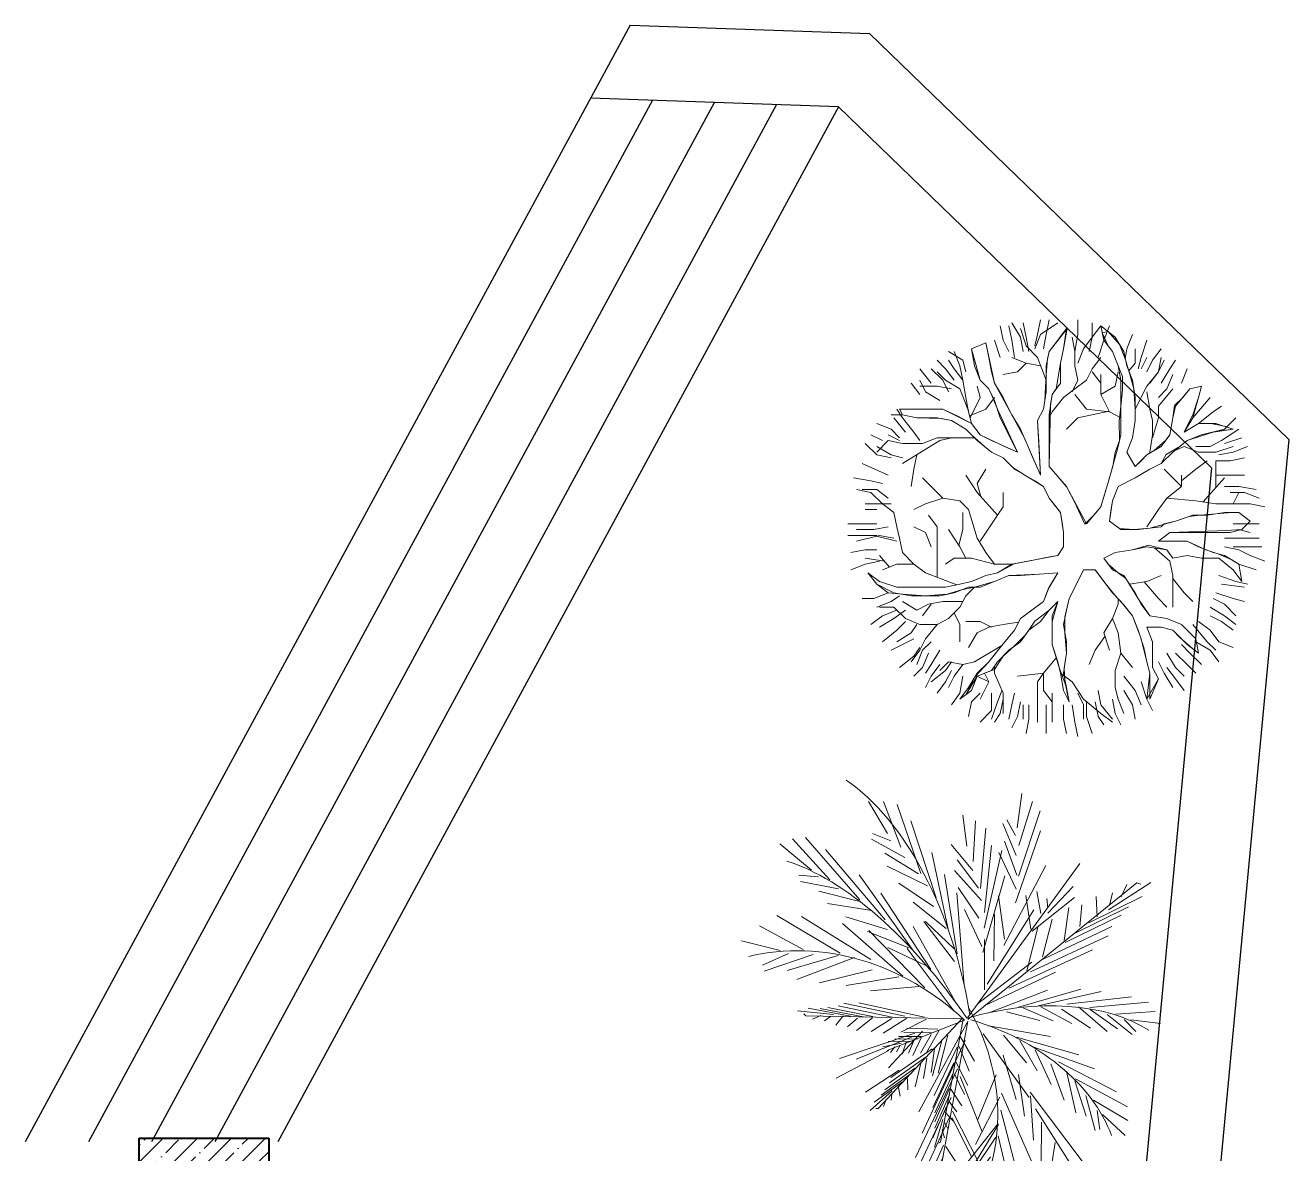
# Model space of a CAD drawing. Header units: millimetres. Extents: x 1531071 to 1560283, y -701792 to -691067.
# Drawn here: x 1557511 to 1558193, y -698294 to -697684 of the extents above; entities that cross this region are included whole.
import ezdxf

# ---------------------------------------------------------------- set-up
doc = ezdxf.new("R2010")
doc.units = ezdxf.units.MM
doc.header["$LTSCALE"] = 20
doc.header["$MEASUREMENT"] = 0
for name, color, linetype, lineweight in [('01_LC_LEG-TXT', 7, 'Continuous', 0), ('01_LC_VEG-ARV', 98, 'Continuous', 0), ('A-PlantOutdoor-G', 82, 'Continuous', 5), ('derevo', 17, 'Continuous', 9), ('wall ext', 30, 'Continuous', 30)]:
    doc.layers.add(name, color=color, linetype=linetype, lineweight=lineweight)
doc.layers.add('AS-0', color=7, linetype='Continuous')
doc.layers.add('Конструктив - Колонны_Ном._пера__202', color=7, linetype='Continuous', lineweight=0, true_color=0x38637a)
doc.layers.add('Конструктив - Колонны_Ном._пера__28', color=7, linetype='Continuous', lineweight=40, true_color=0xffe4e1)

# ---------------------------------------------------------------- blocks, each defined once
blk = doc.blocks.new('AUDIT_I_000527131450-3')
at = {"color": 0, "linetype": 'Continuous'}
for p, q in [((-0.105, 1.993), (0.091, 2.242)), ((0.091, 2.242), (0.05, 2.024)), ((0.469, 2.195), (0.531, 2.211)), ((0.531, 2.055), (0.469, 2.195)), ((0.531, 2.211), (0.656, 2.071)), ((-0.944, 2.024), (-0.788, 2.087)), ((-0.788, 2.087), (-0.695, 1.652)), ((0.578, 1.993), (0.531, 2.055)), ((0.656, 2.071), (0.718, 1.916)), ((-0.851, 1.683), (-0.944, 2.024)), ((-0.136, 1.745), (-0.121, 1.916)), ((-0.121, 1.916), (-0.105, 1.993)), ((0.05, 2.024), (0.019, 1.869)), ((0.64, 1.838), (0.578, 1.993)), ((0.718, 1.916), (0.764, 1.761)), ((0.019, 1.869), (-0.028, 1.59)), ((0.687, 1.725), (0.64, 1.838)), ((-0.757, 1.59), (-0.851, 1.683)), ((-0.695, 1.652), (-0.509, 1.311)), ((-0.152, 1.466), (-0.136, 1.745)), ((0.687, 1.578), (0.687, 1.725)), ((0.764, 1.761), (0.811, 1.59)), ((-0.726, 1.528), (-0.757, 1.59)), ((-0.664, 1.373), (-0.726, 1.528)), ((-0.074, 1.528), (-0.09, 1.419)), ((-0.028, 1.59), (-0.074, 1.528)), ((0.671, 1.404), (0.687, 1.578)), ((0.811, 1.59), (0.826, 1.373)), ((1.339, 1.497), (1.416, 1.59)), ((1.416, 1.59), (1.541, 1.621)), ((1.541, 1.621), (1.509, 1.497)), ((-1.689, 1.311), (-1.72, 1.373)), ((-1.72, 1.373), (-1.254, 1.373)), ((-1.254, 1.373), (-1.09, 1.297)), ((-0.447, 0.907), (-0.664, 1.373)), ((-0.229, 1.248), (-0.167, 1.373)), ((-0.167, 1.373), (-0.152, 1.466)), ((-0.09, 1.419), (-0.105, 0.752)), ((0.653, 1.241), (0.671, 1.404)), ((0.826, 1.373), (0.826, 1.248)), ((1.23, 1.279), (1.25, 1.41)), ((1.25, 1.41), (1.339, 1.497)), ((1.509, 1.497), (1.452, 1.32)), ((-1.534, 1.279), (-1.689, 1.311)), ((-1.267, 1.27), (-1.534, 1.279)), ((-1.161, 1.248), (-1.267, 1.27)), ((-1.006, 1.155), (-1.161, 1.248)), ((-1.09, 1.297), (-0.944, 1.217)), ((-0.509, 1.311), (-0.373, 1.056)), ((-0.217, 1.015), (-0.229, 1.248)), ((0.656, 1.031), (0.653, 1.241)), ((0.826, 1.248), (0.795, 1.062)), ((1.199, 1.093), (1.23, 1.279)), ((1.452, 1.32), (1.354, 1.124)), ((-0.944, 1.093), (-1.006, 1.155)), ((-0.944, 1.217), (-0.851, 1.093)), ((-0.804, 0.969), (-0.944, 1.093)), ((-0.851, 1.093), (-0.587, 0.969)), ((1.152, 1.031), (1.199, 1.093)), ((1.354, 1.124), (1.509, 1.217)), ((1.509, 1.217), (1.643, 1.217)), ((1.665, 1.124), (1.542, 1.083)), ((1.643, 1.217), (1.789, 1.186)), ((1.773, 1.14), (1.665, 1.124)), ((1.882, 1.155), (1.773, 1.14)), ((1.789, 1.186), (1.882, 1.155)), ((-0.726, 0.907), (-0.804, 0.969)), ((-0.587, 0.969), (-0.447, 0.907)), ((-0.373, 1.056), (-0.291, 0.871)), ((-0.198, 0.659), (-0.217, 1.015)), ((0.608, 0.903), (0.656, 1.031)), ((0.795, 1.062), (0.733, 0.907)), ((1.028, 0.923), (1.152, 1.031)), ((1.308, 0.969), (1.16, 0.881)), ((1.385, 1.031), (1.308, 0.969)), ((1.542, 1.083), (1.385, 1.031)), ((-0.602, 0.845), (-0.726, 0.907)), ((-0.499, 0.741), (-0.602, 0.845)), ((-0.291, 0.871), (-0.198, 0.659)), ((0.582, 0.755), (0.608, 0.903)), ((0.733, 0.907), (0.826, 0.752)), ((0.888, 0.814), (0.951, 0.876)), ((0.951, 0.876), (1.028, 0.923)), ((1.16, 0.881), (1.106, 0.783)), ((-0.369, 0.659), (-0.499, 0.741)), ((-0.105, 0.752), (-0.012, 0.643)), ((0.537, 0.594), (0.582, 0.755)), ((0.826, 0.752), (0.888, 0.814)), ((0.982, 0.721), (0.826, 0.628)), ((1.106, 0.783), (0.982, 0.721)), ((-0.295, 0.616), (-0.369, 0.659)), ((-0.167, 0.535), (-0.295, 0.616)), ((-0.012, 0.643), (0.085, 0.528)), ((0.489, 0.433), (0.537, 0.594)), ((0.826, 0.628), (0.64, 0.535)), ((-0.105, 0.41), (-0.167, 0.535)), ((-0.043, 0.333), (-0.105, 0.41)), ((0.085, 0.528), (0.17, 0.369)), ((0.454, 0.317), (0.489, 0.433)), ((0.64, 0.535), (0.578, 0.379)), ((0.019, 0.255), (-0.043, 0.333)), ((0.17, 0.369), (0.282, 0.127)), ((0.376, 0.224), (0.454, 0.317)), ((0.578, 0.379), (0.562, 0.271)), ((0.034, 0.147), (0.019, 0.255)), ((0.05, 0.038), (0.034, 0.147)), ((0.282, 0.127), (0.376, 0.224)), ((0.562, 0.271), (0.547, 0.162)), ((0.547, 0.162), (0.655, 0.081)), ((0.982, 0.084), (1.261, 0.162)), ((1.261, 0.162), (1.409, 0.211)), ((1.409, 0.211), (1.525, 0.224)), ((1.525, 0.224), (1.696, 0.24)), ((1.696, 0.24), (1.867, 0.255)), ((1.867, 0.255), (1.944, 0.255)), ((1.944, 0.255), (2.068, 0.162)), ((2.068, 0.162), (1.975, 0.069)), ((0.05, -0.117), (0.05, 0.038)), ((0.655, 0.081), (0.811, 0.069)), ((0.811, 0.069), (0.982, 0.084)), ((1.199, 0.038), (1.075, -0.055)), ((1.812, 0.06), (1.199, 0.038)), ((1.975, 0.069), (1.812, 0.06)), ((-0.012, -0.21), (0.05, -0.117)), ((0.968, -0.098), (0.795, -0.148)), ((1.168, -0.148), (0.968, -0.098)), ((1.075, -0.055), (1.385, -0.055)), ((1.385, -0.055), (1.587, -0.148)), ((-0.483, -0.299), (-0.312, -0.267)), ((-0.312, -0.267), (-0.097, -0.226)), ((-0.097, -0.226), (-0.012, -0.21)), ((0.609, -0.179), (0.485, -0.241)), ((0.485, -0.241), (0.531, -0.304)), ((0.795, -0.148), (0.609, -0.179)), ((1.23, -0.241), (1.168, -0.148)), ((1.385, -0.21), (1.23, -0.241)), ((1.541, -0.241), (1.385, -0.21)), ((1.727, -0.241), (1.541, -0.241)), ((1.587, -0.148), (1.727, -0.195)), ((1.727, -0.195), (1.867, -0.257)), ((1.882, -0.366), (1.727, -0.241)), ((1.867, -0.257), (1.944, -0.304)), ((-2.062, -0.397), (-1.937, -0.49)), ((-1.968, -0.521), (-2.062, -0.397)), ((-0.788, -0.428), (-0.664, -0.397)), ((-0.664, -0.397), (-0.483, -0.299)), ((-0.012, -0.397), (-0.214, -0.412)), ((-0.114, -0.574), (-0.012, -0.397)), ((0.267, -0.366), (0.19, -0.521)), ((0.392, -0.366), (0.267, -0.366)), ((0.485, -0.49), (0.392, -0.366)), ((0.531, -0.304), (0.64, -0.397)), ((0.64, -0.397), (0.723, -0.46)), ((1.975, -0.49), (1.882, -0.366)), ((1.944, -0.304), (1.975, -0.49)), ((-1.844, -0.614), (-1.968, -0.521)), ((-1.937, -0.49), (-1.751, -0.552)), ((-1.223, -0.552), (-1.068, -0.521)), ((-1.068, -0.521), (-0.944, -0.49)), ((-0.944, -0.49), (-0.866, -0.459)), ((-0.695, -0.49), (-0.913, -0.552)), ((-0.866, -0.459), (-0.788, -0.428)), ((-0.54, -0.428), (-0.695, -0.49)), ((-0.214, -0.412), (-0.54, -0.428)), ((0.19, -0.521), (0.112, -0.676)), ((0.624, -0.661), (0.485, -0.49)), ((0.723, -0.46), (0.86, -0.681)), ((-1.689, -0.629), (-1.844, -0.614)), ((-1.751, -0.552), (-1.223, -0.552)), ((-1.441, -0.645), (-1.689, -0.629)), ((-1.208, -0.629), (-1.441, -0.645)), ((-1.052, -0.583), (-1.208, -0.629)), ((-0.913, -0.552), (-1.052, -0.583)), ((-0.167, -0.707), (-0.114, -0.574)), ((0.112, -0.676), (0.066, -0.878)), ((0.698, -0.741), (0.624, -0.661)), ((0.86, -0.681), (0.982, -0.862)), ((-0.416, -0.893), (-0.292, -0.8)), ((-0.292, -0.8), (-0.167, -0.707)), ((-0.109, -0.805), (-0.258, -0.919)), ((-0.012, -0.707), (-0.109, -0.805)), ((-0.074, -0.924), (-0.012, -0.707)), ((0.795, -0.862), (0.698, -0.741)), ((-0.478, -1.017), (-0.416, -0.893)), ((-0.258, -0.919), (-0.357, -1.064)), ((-0.074, -1.173), (-0.074, -0.924)), ((0.066, -0.878), (0.066, -1.048)), ((0.826, -0.94), (0.795, -0.862)), ((0.888, -1.111), (0.826, -0.94)), ((0.982, -0.862), (1.168, -0.893)), ((1.168, -0.893), (1.323, -0.955)), ((-0.616, -1.184), (-0.478, -1.017)), ((-0.357, -1.064), (-0.478, -1.188)), ((0.066, -1.048), (0.081, -1.266)), ((1.106, -0.986), (0.951, -0.986)), ((0.951, -0.986), (1.013, -1.142)), ((1.23, -1.017), (1.106, -0.986)), ((1.308, -1.095), (1.23, -1.017)), ((1.323, -0.955), (1.478, -1.111)), ((-0.757, -1.359), (-0.616, -1.184)), ((-0.478, -1.188), (-0.602, -1.297)), ((-0.043, -1.266), (-0.074, -1.173)), ((0.951, -1.359), (0.888, -1.111)), ((1.013, -1.142), (1.013, -1.421)), ((1.447, -1.219), (1.308, -1.095)), ((1.509, -1.266), (1.447, -1.219)), ((1.478, -1.111), (1.509, -1.266)), ((-0.903, -1.519), (-0.757, -1.359)), ((-0.602, -1.297), (-0.695, -1.444)), ((0.003, -1.421), (-0.043, -1.266)), ((0.081, -1.266), (0.058, -1.427)), ((0.982, -1.483), (0.951, -1.359)), ((-0.695, -1.444), (-0.804, -1.483)), ((-0.804, -1.483), (-0.757, -1.576)), ((0.081, -1.638), (0.003, -1.421)), ((0.058, -1.427), (0.066, -1.561)), ((0.951, -1.762), (0.982, -1.483)), ((1.013, -1.421), (1.075, -1.545)), ((-0.882, -1.514), (-1.006, -1.716)), ((-1.006, -1.716), (-0.903, -1.519)), ((-0.757, -1.576), (-0.882, -1.514)), ((0.066, -1.561), (0.109, -1.787)), ((1.075, -1.545), (0.951, -1.762)), ((0.109, -1.787), (0.081, -1.638))]:
    blk.add_line(p, q, dxfattribs=at)
blk = doc.blocks.new('P_______________10____A_')
at = {"color": 0, "linetype": 'Continuous'}
for p, q in [((-0.198, 2.335), (-0.229, 2.18)), ((-0.136, 2.18), (-0.105, 2.335)), ((0.205, 2.18), (0.205, 2.335)), ((-0.633, 2.273), (-0.602, 2.118)), ((-0.509, 2.118), (-0.54, 2.273)), ((-0.509, 2.304), (-0.416, 2.149)), ((-0.354, 2.055), (-0.416, 2.242)), ((-0.354, 2.149), (-0.385, 2.304)), ((-0.198, 2.18), (-0.012, 2.304)), ((0.081, 2.242), (-0.012, 2.118)), ((0.05, 2.024), (0.081, 2.242)), ((0.361, 2.149), (0.361, 2.304)), ((0.361, 2.149), (0.454, 2.273)), ((0.609, 2.149), (0.454, 2.273)), ((0.454, 2.273), (0.485, 2.118)), ((0.485, 2.118), (0.547, 2.273)), ((-0.788, 2.087), (-0.944, 2.024)), ((-0.757, 1.931), (-0.788, 2.087)), ((-0.633, 1.931), (-0.695, 2.118)), ((-0.602, 2.118), (-0.54, 1.993)), ((-0.478, 1.931), (-0.509, 2.118)), ((-0.416, 2.149), (-0.385, 1.993)), ((-0.323, 1.993), (-0.354, 2.149)), ((-0.229, 1.931), (-0.354, 2.055)), ((-0.229, 2.18), (-0.261, 2.055)), ((-0.261, 2.024), (-0.198, 2.18)), ((-0.167, 2.024), (-0.136, 2.18)), ((-0.012, 2.118), (-0.105, 1.993)), ((0.174, 1.993), (0.143, 2.149)), ((0.174, 1.993), (0.205, 2.18)), ((0.267, 2.024), (0.361, 2.149)), ((0.329, 1.993), (0.361, 2.149)), ((0.423, 1.931), (0.485, 2.118)), ((0.485, 2.118), (0.578, 1.993)), ((0.702, 1.993), (0.609, 2.149)), ((0.795, 2.18), (0.733, 2.024)), ((0.888, 1.931), (0.951, 2.118)), ((-1.192, 1.993), (-1.037, 1.9)), ((-1.068, 1.838), (-1.13, 1.993)), ((-0.944, 2.024), (-0.913, 1.838)), ((-0.726, 1.776), (-0.757, 1.931)), ((-0.354, 1.869), (-0.509, 1.931)), ((-0.136, 1.683), (-0.229, 1.931)), ((-0.105, 1.993), (-0.136, 1.838)), ((0.019, 1.869), (0.05, 2.024)), ((0.174, 1.838), (0.174, 1.993)), ((0.205, 1.869), (0.267, 2.024)), ((0.361, 1.807), (0.454, 1.931)), ((0.578, 1.993), (0.64, 1.838)), ((0.733, 1.838), (0.702, 1.993)), ((0.733, 2.024), (0.718, 1.916)), ((0.826, 2.024), (0.826, 1.869)), ((0.857, 1.807), (0.888, 1.931)), ((0.951, 1.931), (0.888, 1.807)), ((1.106, 2.024), (1.013, 1.9)), ((1.075, 1.776), (1.106, 1.931)), ((-1.503, 1.807), (-1.378, 1.652)), ((-1.378, 1.807), (-1.254, 1.683)), ((-1.223, 1.807), (-1.316, 1.9)), ((-1.223, 1.683), (-1.316, 1.776)), ((-1.13, 1.683), (-1.223, 1.807)), ((-1.192, 1.9), (-1.13, 1.807)), ((-1.13, 1.807), (-1.037, 1.683)), ((-1.037, 1.683), (-1.068, 1.838)), ((-1.037, 1.9), (-1.006, 1.776)), ((-0.913, 1.838), (-0.851, 1.683)), ((-0.695, 1.652), (-0.726, 1.776)), ((-0.447, 1.776), (-0.602, 1.745)), ((-0.354, 1.869), (-0.447, 1.776)), ((-0.198, 1.838), (-0.354, 1.869)), ((-0.136, 1.838), (-0.136, 1.652)), ((0.019, 1.652), (0.019, 1.869)), ((0.205, 1.683), (0.174, 1.838)), ((0.298, 1.683), (0.361, 1.807)), ((0.454, 1.652), (0.361, 1.776)), ((0.609, 1.621), (0.64, 1.776)), ((0.64, 1.838), (0.671, 1.683)), ((0.795, 1.683), (0.733, 1.838)), ((0.826, 1.869), (0.755, 1.785)), ((1.013, 1.9), (0.951, 1.776)), ((0.951, 1.621), (1.075, 1.776)), ((1.075, 1.776), (0.982, 1.652)), ((1.137, 1.9), (1.075, 1.776)), ((1.106, 1.652), (1.199, 1.807)), ((1.199, 1.807), (1.261, 1.9)), ((1.385, 1.807), (1.323, 1.652)), ((-1.596, 1.652), (-1.503, 1.528)), ((-1.503, 1.683), (-1.441, 1.559)), ((-1.254, 1.683), (-1.192, 1.559)), ((-1.068, 1.59), (-1.223, 1.683)), ((-1.006, 1.497), (-1.037, 1.683)), ((-0.851, 1.683), (-0.757, 1.59)), ((-0.602, 1.497), (-0.695, 1.652)), ((-0.136, 1.652), (-0.136, 1.559)), ((-0.074, 1.528), (0.019, 1.652)), ((0.143, 1.559), (0.205, 1.683)), ((0.174, 1.59), (0.298, 1.683)), ((0.454, 1.528), (0.454, 1.745)), ((0.671, 1.683), (0.671, 1.559)), ((0.826, 1.497), (0.795, 1.683)), ((1.23, 1.745), (1.168, 1.59)), ((-1.316, 1.621), (-1.503, 1.621)), ((-1.441, 1.559), (-1.285, 1.466)), ((-1.161, 1.59), (-1.316, 1.621)), ((-0.977, 1.352), (-1.068, 1.59)), ((-0.851, 1.497), (-0.882, 1.621)), ((-0.757, 1.59), (-0.695, 1.466)), ((-0.136, 1.559), (-0.167, 1.373)), ((-0.105, 1.311), (-0.074, 1.528)), ((0.05, 1.497), (0.174, 1.59)), ((0.298, 1.373), (0.174, 1.528)), ((0.454, 1.528), (0.609, 1.621)), ((0.547, 1.342), (0.454, 1.528)), ((0.671, 1.559), (0.671, 1.404)), ((0.826, 1.373), (0.951, 1.621)), ((0.982, 1.373), (0.951, 1.559)), ((1.168, 1.59), (1.075, 1.497)), ((1.075, 1.404), (1.23, 1.59)), ((1.416, 1.59), (1.261, 1.404)), ((1.541, 1.621), (1.416, 1.59)), ((1.509, 1.497), (1.541, 1.621)), ((-1.689, 1.279), (-1.751, 1.373)), ((-1.534, 1.373), (-1.72, 1.373)), ((-1.409, 1.373), (-1.534, 1.373)), ((-1.254, 1.373), (-1.409, 1.373)), ((-1.13, 1.311), (-1.254, 1.373)), ((-0.975, 1.342), (-1.006, 1.497)), ((-0.964, 1.299), (-0.788, 1.373)), ((-0.959, 1.279), (-0.851, 1.497)), ((-0.788, 1.373), (-0.695, 1.497)), ((-0.695, 1.466), (-0.633, 1.279)), ((-0.509, 1.311), (-0.602, 1.497)), ((-0.167, 1.373), (-0.229, 1.248)), ((-0.074, 1.342), (0.05, 1.497)), ((0.547, 1.342), (0.298, 1.373)), ((0.671, 1.404), (0.671, 1.248)), ((0.826, 1.248), (0.826, 1.497)), ((1.013, 1.248), (0.982, 1.373)), ((1.075, 1.279), (1.075, 1.404)), ((1.261, 1.404), (1.23, 1.279)), ((1.447, 1.279), (1.509, 1.497)), ((1.447, 1.279), (1.634, 1.497)), ((1.665, 1.342), (1.758, 1.404)), ((-1.813, 1.311), (-1.689, 1.311)), ((-1.782, 1.279), (-1.658, 1.124)), ((-1.689, 1.311), (-1.534, 1.279)), ((-1.565, 1.124), (-1.689, 1.279)), ((-1.534, 1.279), (-1.316, 1.279)), ((-1.316, 1.279), (-1.161, 1.248)), ((-1.161, 1.248), (-1.006, 1.155)), ((-0.944, 1.217), (-1.13, 1.311)), ((-0.944, 1.217), (-0.975, 1.342)), ((-0.633, 1.279), (-0.447, 0.907)), ((-0.416, 1.155), (-0.509, 1.311)), ((-0.229, 1.248), (-0.198, 0.659)), ((-0.105, 1.279), (-0.074, 1.342)), ((-0.105, 1.124), (-0.105, 1.311)), ((0.205, 1.279), (0.081, 1.155)), ((0.544, 1.348), (0.205, 1.279)), ((0.671, 1.279), (0.547, 1.342)), ((0.671, 1.124), (0.671, 1.279)), ((0.671, 1.248), (0.671, 1.093)), ((0.795, 1.062), (0.826, 1.248)), ((1.013, 1.062), (1.075, 1.279)), ((1.013, 1.093), (1.013, 1.248)), ((1.23, 1.279), (1.199, 1.093)), ((1.354, 1.124), (1.447, 1.279)), ((1.509, 1.217), (1.665, 1.342)), ((1.789, 1.155), (1.913, 1.279)), ((-2.031, 1.093), (-1.906, 1.031)), ((-1.968, 1.217), (-1.813, 1.155)), ((-1.844, 1.093), (-1.72, 1.031)), ((-1.813, 1.155), (-1.72, 1.062)), ((-1.503, 1.031), (-1.565, 1.124)), ((-1.006, 1.155), (-0.882, 1.031)), ((-0.851, 1.093), (-0.944, 1.217)), ((-0.726, 1.031), (-0.851, 1.093)), ((-0.198, 0.659), (-0.416, 1.155)), ((-0.105, 0.752), (-0.105, 1.124)), ((0.671, 1.093), (0.64, 0.969)), ((0.982, 0.907), (1.013, 1.093)), ((1.199, 1.093), (1.106, 0.969)), ((1.509, 1.217), (1.354, 1.124)), ((1.385, 1.031), (1.541, 1.093)), ((1.696, 1.217), (1.509, 1.217)), ((1.541, 1.093), (1.789, 1.155)), ((1.665, 1.124), (1.882, 1.155)), ((1.882, 1.155), (1.696, 1.217)), ((1.944, 1.155), (1.758, 1.031)), ((-1.968, 0.876), (-2.093, 1)), ((-1.844, 1.031), (-1.968, 0.907)), ((-1.968, 0.969), (-1.813, 0.876)), ((-1.689, 1), (-1.844, 1.031)), ((-1.285, 1.031), (-1.689, 0.783)), ((-1.472, 1), (-1.689, 1)), ((-1.316, 1.062), (-1.472, 1)), ((-1.192, 1.062), (-1.316, 1.062)), ((-1.161, 1.062), (-1.285, 1.031)), ((-0.913, 1.062), (-1.192, 1.062)), ((-0.882, 1.031), (-0.726, 0.907)), ((-0.447, 0.907), (-0.726, 1.031)), ((0.64, 0.969), (0.547, 0.628)), ((0.733, 0.907), (0.795, 1.062)), ((1.106, 0.969), (0.951, 0.876)), ((1.23, 0.907), (1.385, 1.031)), ((1.246, 0.92), (1.354, 0.969)), ((1.354, 0.969), (1.509, 0.907)), ((1.634, 0.969), (1.478, 0.969)), ((1.758, 1.031), (1.634, 0.969)), ((1.696, 0.907), (1.882, 0.969)), ((1.975, 1.062), (1.789, 1)), ((1.882, 0.907), (2.037, 0.969)), ((-1.813, 0.845), (-1.968, 0.876)), ((-1.813, 0.876), (-1.689, 0.845)), ((-1.534, 0.876), (-1.565, 0.721)), ((-0.726, 0.907), (-0.602, 0.845)), ((-0.602, 0.845), (-0.478, 0.721)), ((0.826, 0.752), (0.733, 0.907)), ((0.951, 0.876), (0.826, 0.752)), ((1.106, 0.783), (1.23, 0.907)), ((1.509, 0.907), (1.696, 0.907)), ((1.727, 0.876), (1.882, 0.907)), ((2.006, 0.845), (1.851, 0.814)), ((-2.124, 0.783), (-1.844, 0.659)), ((-1.565, 0.721), (-1.596, 0.535)), ((-0.882, 0.566), (-0.788, 0.721)), ((-0.478, 0.721), (-0.261, 0.597)), ((0.081, 0.535), (-0.105, 0.752)), ((0.826, 0.628), (0.982, 0.721)), ((0.982, 0.721), (1.106, 0.783)), ((1.323, 0.535), (1.137, 0.721)), ((1.323, 0.597), (1.478, 0.721)), ((1.478, 0.721), (1.603, 0.814)), ((1.851, 0.814), (1.696, 0.814)), ((1.696, 0.522), (1.696, 0.814)), ((-2.217, 0.628), (-2.031, 0.597)), ((-2.031, 0.597), (-1.906, 0.566)), ((-1.472, 0.628), (-1.378, 0.535)), ((-0.882, 0.472), (-1.006, 0.659)), ((-0.843, 0.428), (-0.882, 0.566)), ((-0.261, 0.597), (-0.167, 0.535)), ((0.547, 0.628), (0.454, 0.317)), ((0.64, 0.535), (0.826, 0.628)), ((1.323, 0.535), (1.323, 0.659)), ((1.559, 0.368), (1.789, 0.628)), ((1.696, 0.659), (2.006, 0.659)), ((-2.031, 0.472), (-2.186, 0.503)), ((-2.124, 0.503), (-1.968, 0.503)), ((-1.906, 0.348), (-2.031, 0.472)), ((-1.968, 0.503), (-1.844, 0.41)), ((-1.254, 0.41), (-1.441, 0.348)), ((-1.378, 0.535), (-1.254, 0.41)), ((-1.068, 0.379), (-1.254, 0.41)), ((-0.664, 0.224), (-0.882, 0.472)), ((-0.602, 0.317), (-0.602, 0.472)), ((-0.167, 0.535), (-0.105, 0.41)), ((-0.105, 0.41), (0.019, 0.255)), ((0.298, 0.131), (0.081, 0.535)), ((0.578, 0.379), (0.64, 0.535)), ((1.075, 0.286), (1.168, 0.41)), ((1.168, 0.41), (1.323, 0.535)), ((1.168, 0.41), (1.478, 0.379)), ((1.789, 0.535), (1.944, 0.535)), ((1.851, 0.472), (2.006, 0.472)), ((1.882, 0.348), (1.944, 0.472)), ((1.944, 0.535), (2.131, 0.503)), ((2.006, 0.472), (2.162, 0.41)), ((-2.093, 0.348), (-1.968, 0.348)), ((-1.968, 0.286), (-2.093, 0.286)), ((-1.968, 0.348), (-1.813, 0.348)), ((-1.782, 0.255), (-1.906, 0.348)), ((-1.441, 0.348), (-1.565, 0.286)), ((-0.975, 0.286), (-1.068, 0.379)), ((-0.882, -0.024), (-0.975, 0.286)), ((-0.664, 0.224), (-0.602, 0.317)), ((0.454, 0.317), (0.298, 0.131)), ((0.547, 0.162), (0.578, 0.379)), ((0.951, 0.1), (1.075, 0.286)), ((1.478, 0.379), (1.696, 0.348)), ((1.696, 0.348), (1.882, 0.348)), ((1.758, 0.348), (1.913, 0.348)), ((1.913, 0.348), (2.068, 0.348)), ((2.068, 0.348), (2.224, 0.317)), ((-1.751, 0.1), (-1.782, 0.255)), ((-1.316, 0.1), (-1.409, 0.224)), ((-1.037, 0.069), (-1.037, 0.255)), ((-0.851, -0.055), (-0.664, 0.224)), ((0.019, 0.255), (0.05, 0.038)), ((0.671, 0.069), (0.547, 0.162)), ((1.261, 0.162), (1.137, 0.131)), ((1.447, 0.224), (1.261, 0.162)), ((1.603, 0.224), (1.447, 0.224)), ((1.789, 0.255), (1.603, 0.224)), ((1.944, 0.255), (1.789, 0.255)), ((2.068, 0.162), (1.944, 0.255)), ((1.975, 0.069), (2.068, 0.162)), ((-2.279, 0.131), (-2.093, 0.131)), ((-2.279, 0.007), (-2.124, 0.007)), ((-2.186, 0.069), (-1.999, 0.069)), ((-2.186, -0.055), (-1.937, 0.007)), ((-2.124, 0.007), (-1.968, 0.007)), ((-1.999, 0.007), (-2.124, 0.007)), ((-2.093, 0.131), (-1.968, 0.131)), ((-1.999, 0.069), (-1.844, 0.1)), ((-1.751, -0.055), (-1.999, 0.007)), ((-1.937, 0.007), (-1.782, -0.024)), ((-1.72, -0.024), (-1.751, 0.1)), ((-1.441, 0.038), (-1.565, 0.1)), ((-1.378, -0.117), (-1.441, 0.038)), ((-1.316, -0.446), (-1.316, 0.1)), ((-1.068, -0.117), (-1.192, 0.069)), ((-1.082, -0.097), (-1.037, 0.069)), ((0.05, 0.038), (0.05, -0.117)), ((0.857, 0.069), (0.671, 0.069)), ((1.106, 0.1), (0.857, 0.069)), ((1.075, -0.055), (1.199, 0.038)), ((1.137, 0.131), (1.106, 0.1)), ((1.199, 0.038), (1.385, 0.038)), ((1.385, 0.038), (1.509, 0.038)), ((1.509, 0.038), (1.696, 0.038)), ((1.696, 0.038), (1.851, 0.038)), ((1.851, 0.038), (1.975, 0.069)), ((1.882, 0.131), (2.006, 0.131)), ((1.944, 0.069), (2.068, 0.038)), ((2.006, 0.131), (2.162, 0.131)), ((-1.689, -0.179), (-1.72, -0.024)), ((-1.006, -0.241), (-1.068, -0.117)), ((-0.788, -0.179), (-0.882, -0.024)), ((0.05, -0.117), (-0.012, -0.21)), ((0.795, -0.148), (0.951, -0.117)), ((0.951, -0.117), (1.168, -0.148)), ((1.034, -0.129), (1.199, -0.273)), ((1.23, -0.055), (1.075, -0.055)), ((1.385, -0.055), (1.23, -0.055)), ((1.509, -0.117), (1.385, -0.055)), ((1.665, -0.179), (1.509, -0.117)), ((1.789, -0.024), (1.975, -0.024)), ((1.789, -0.117), (1.944, -0.148)), ((1.882, -0.117), (2.006, -0.117)), ((1.975, -0.024), (2.162, -0.024)), ((2.006, -0.117), (2.193, -0.117)), ((-2.248, -0.179), (-2.093, -0.148)), ((-2.093, -0.148), (-1.968, -0.148)), ((-2.093, -0.241), (-1.883, -0.273)), ((-1.937, -0.273), (-2.093, -0.304)), ((-1.829, -0.335), (-1.937, -0.21)), ((-1.565, -0.304), (-1.689, -0.179)), ((-1.13, -0.241), (-1.223, -0.304)), ((-0.944, -0.241), (-1.13, -0.241)), ((-0.695, -0.304), (-0.944, -0.241)), ((-0.695, -0.304), (-0.788, -0.179)), ((-0.012, -0.21), (-0.509, -0.304)), ((0.485, -0.241), (0.609, -0.179)), ((0.578, -0.366), (0.485, -0.241)), ((0.609, -0.179), (0.795, -0.148)), ((1.168, -0.148), (1.23, -0.241)), ((1.199, -0.273), (1.23, -0.428)), ((1.23, -0.241), (1.385, -0.21)), ((1.385, -0.21), (1.541, -0.241)), ((1.541, -0.241), (1.727, -0.241)), ((1.789, -0.21), (1.665, -0.179)), ((1.727, -0.241), (1.882, -0.366)), ((1.944, -0.304), (1.789, -0.21)), ((1.944, -0.148), (2.068, -0.21)), ((2.068, -0.21), (2.224, -0.273)), ((-2.093, -0.304), (-2.248, -0.366)), ((-1.937, -0.49), (-2.062, -0.397)), ((-2.062, -0.397), (-1.968, -0.521)), ((-1.751, -0.304), (-1.906, -0.366)), ((-1.565, -0.304), (-1.751, -0.304)), ((-1.441, -0.397), (-1.565, -0.304)), ((-1.102, -0.528), (-1.441, -0.397)), ((-0.664, -0.397), (-0.788, -0.428)), ((-0.509, -0.304), (-0.695, -0.304)), ((-0.509, -0.304), (-0.664, -0.397)), ((-0.416, -0.428), (-0.012, -0.397)), ((-0.012, -0.397), (-0.105, -0.552)), ((0.112, -0.676), (0.267, -0.366)), ((0.267, -0.366), (0.392, -0.366)), ((0.392, -0.366), (0.578, -0.614)), ((0.702, -0.428), (0.578, -0.366)), ((1.882, -0.366), (1.975, -0.49)), ((1.975, -0.49), (1.944, -0.304)), ((1.944, -0.304), (2.131, -0.366)), ((-1.968, -0.521), (-1.782, -0.614)), ((-1.751, -0.552), (-1.937, -0.49)), ((-1.068, -0.521), (-1.223, -0.552)), ((-0.944, -0.49), (-1.068, -0.521)), ((-0.788, -0.428), (-0.944, -0.49)), ((-0.851, -0.552), (-0.695, -0.49)), ((-0.695, -0.49), (-0.54, -0.428)), ((-0.54, -0.428), (-0.416, -0.428)), ((0.826, -0.614), (0.702, -0.428)), ((0.764, -0.521), (0.951, -0.49)), ((0.922, -0.495), (1.075, -0.676)), ((0.951, -0.49), (1.106, -0.428)), ((1.23, -0.428), (1.23, -0.645)), ((1.23, -0.459), (1.354, -0.614)), ((1.727, -0.428), (1.913, -0.49)), ((1.758, -0.521), (2.006, -0.552)), ((1.913, -0.49), (2.037, -0.521)), ((-1.999, -0.676), (-2.124, -0.676)), ((-1.844, -0.614), (-1.999, -0.676)), ((-1.813, -0.707), (-1.72, -0.645)), ((-1.782, -0.614), (-1.596, -0.645)), ((-1.534, -0.552), (-1.751, -0.552)), ((-1.596, -0.645), (-1.441, -0.645)), ((-1.378, -0.552), (-1.534, -0.552)), ((-1.441, -0.645), (-1.285, -0.645)), ((-1.223, -0.552), (-1.378, -0.552)), ((-1.285, -0.645), (-1.13, -0.614)), ((-1.13, -0.614), (-0.975, -0.552)), ((-1.006, -0.645), (-1.068, -0.769)), ((-0.913, -0.552), (-1.006, -0.645)), ((-0.975, -0.552), (-0.851, -0.552)), ((-0.105, -0.552), (-0.167, -0.707)), ((0.081, -0.8), (0.112, -0.676)), ((0.578, -0.614), (0.671, -0.707)), ((0.64, -0.676), (0.64, -0.738)), ((0.888, -0.738), (0.826, -0.614)), ((1.075, -0.676), (1.168, -0.769)), ((1.23, -0.645), (1.23, -0.769)), ((1.354, -0.614), (1.447, -0.707)), ((1.665, -0.676), (1.789, -0.738)), ((1.696, -0.614), (1.882, -0.676)), ((1.882, -0.676), (2.006, -0.707)), ((-1.968, -0.769), (-1.813, -0.707)), ((-1.782, -0.769), (-1.937, -0.769)), ((-1.751, -0.8), (-1.906, -0.862)), ((-1.658, -0.893), (-1.782, -0.769)), ((-1.782, -0.893), (-1.658, -0.8)), ((-1.534, -0.8), (-1.689, -0.707)), ((-1.409, -0.738), (-1.534, -0.8)), ((-1.378, -0.738), (-1.472, -0.862)), ((-1.254, -0.707), (-1.409, -0.738)), ((-1.037, -0.707), (-1.254, -0.707)), ((-1.068, -0.769), (-1.192, -0.893)), ((-0.167, -0.707), (-0.416, -0.893)), ((-0.198, -0.924), (-0.105, -0.8)), ((-0.105, -0.8), (-0.012, -0.707)), ((-0.012, -0.707), (-0.074, -0.862)), ((0.05, -0.955), (0.081, -0.8)), ((0.64, -0.738), (0.578, -0.893)), ((0.671, -0.707), (0.795, -0.862)), ((0.982, -0.862), (0.888, -0.738)), ((1.634, -0.769), (1.789, -0.862)), ((1.789, -0.738), (1.913, -0.862)), ((-1.906, -0.862), (-2.031, -0.955)), ((-1.937, -0.986), (-1.782, -0.893)), ((-1.751, -1.017), (-1.658, -0.924)), ((-1.503, -0.955), (-1.658, -0.893)), ((-1.192, -0.893), (-1.316, -0.955)), ((-1.13, -0.831), (-1.068, -0.955)), ((-1.006, -0.924), (-0.851, -0.924)), ((-0.851, -0.924), (-0.726, -0.986)), ((-0.435, -0.931), (-0.602, -0.955)), ((-0.416, -0.893), (-0.478, -1.017)), ((-0.323, -1.017), (-0.198, -0.924)), ((-0.074, -0.862), (-0.074, -0.986)), ((0.578, -0.893), (0.485, -1.048)), ((0.578, -0.893), (0.64, -1.048)), ((0.795, -0.862), (0.857, -1.017)), ((1.168, -0.893), (0.982, -0.862)), ((1.323, -0.955), (1.168, -0.893)), ((1.509, -0.924), (1.634, -1.017)), ((1.634, -0.862), (1.758, -0.924)), ((1.758, -0.924), (1.882, -1.017)), ((1.789, -0.862), (1.913, -0.955)), ((-1.906, -1.142), (-1.751, -1.017)), ((-1.751, -1.142), (-1.596, -1.048)), ((-1.596, -1.048), (-1.534, -0.955)), ((-1.316, -0.955), (-1.503, -0.955)), ((-1.316, -0.955), (-1.441, -1.111)), ((-1.068, -0.955), (-1.068, -1.142)), ((-0.882, -1.048), (-0.975, -1.204)), ((-0.757, -0.986), (-0.882, -1.048)), ((-0.602, -0.955), (-0.757, -0.986)), ((-0.478, -1.017), (-0.633, -1.204)), ((-0.416, -1.142), (-0.323, -1.017)), ((-0.074, -0.986), (-0.074, -1.173)), ((0.081, -1.142), (0.05, -0.955)), ((0.497, -1.085), (0.392, -1.235)), ((0.485, -1.048), (0.547, -1.235)), ((0.64, -1.048), (0.671, -1.266)), ((0.857, -1.017), (0.919, -1.204)), ((1.013, -1.142), (0.951, -0.986)), ((0.951, -0.986), (1.106, -0.986)), ((1.106, -0.986), (1.23, -1.017)), ((1.23, -1.017), (1.385, -1.173)), ((1.478, -1.111), (1.323, -0.955)), ((1.447, -0.955), (1.603, -1.142)), ((1.634, -1.017), (1.727, -1.142)), ((-1.689, -1.173), (-1.813, -1.235)), ((-1.565, -1.111), (-1.689, -1.173)), ((-1.565, -1.297), (-1.503, -1.204)), ((-1.441, -1.111), (-1.503, -1.235)), ((-1.472, -1.235), (-1.378, -1.142)), ((-0.616, -1.184), (-0.913, -1.359)), ((-0.633, -1.204), (-0.757, -1.359)), ((-0.54, -1.235), (-0.416, -1.142)), ((-0.074, -1.173), (-0.012, -1.359)), ((0.081, -1.266), (0.081, -1.142)), ((0.919, -1.204), (0.951, -1.359)), ((1.013, -1.266), (1.013, -1.142)), ((1.323, -1.173), (1.416, -1.266)), ((1.385, -1.173), (1.509, -1.266)), ((1.509, -1.266), (1.478, -1.111)), ((1.478, -1.142), (1.634, -1.235)), ((1.603, -1.142), (1.696, -1.235)), ((1.727, -1.142), (1.882, -1.204)), ((-1.72, -1.421), (-1.565, -1.297)), ((-1.503, -1.235), (-1.596, -1.359)), ((-1.534, -1.39), (-1.472, -1.235)), ((-1.409, -1.266), (-1.472, -1.421)), ((-1.285, -1.235), (-1.378, -1.39)), ((-1.192, -1.359), (-1.285, -1.452)), ((-1.223, -1.452), (-1.161, -1.359)), ((-1.037, -1.39), (-1.192, -1.359)), ((-0.913, -1.359), (-1.037, -1.39)), ((-0.757, -1.359), (-0.882, -1.483)), ((-0.726, -1.452), (-0.664, -1.359)), ((-0.664, -1.359), (-0.54, -1.235)), ((-0.027, -1.313), (-0.167, -1.483)), ((-0.012, -1.359), (0.019, -1.483)), ((0.05, -1.483), (0.081, -1.266)), ((0.392, -1.235), (0.329, -1.39)), ((0.671, -1.266), (0.609, -1.452)), ((0.671, -1.266), (0.795, -1.421)), ((0.951, -1.359), (0.982, -1.483)), ((1.013, -1.421), (1.013, -1.266)), ((1.075, -1.359), (1.137, -1.483)), ((1.168, -1.266), (1.261, -1.421)), ((1.261, -1.266), (1.385, -1.39)), ((1.416, -1.266), (1.541, -1.39)), ((1.634, -1.235), (1.727, -1.359)), ((-1.472, -1.421), (-1.565, -1.514)), ((-1.378, -1.39), (-1.441, -1.483)), ((-1.378, -1.514), (-1.285, -1.39)), ((-1.378, -1.576), (-1.223, -1.452)), ((-1.223, -1.576), (-1.161, -1.452)), ((-1.037, -1.39), (-1.13, -1.514)), ((-0.882, -1.483), (-0.975, -1.638)), ((-0.882, -1.514), (-0.726, -1.452)), ((-0.695, -1.405), (-0.695, -1.483)), ((-0.695, -1.483), (-0.602, -1.7)), ((-0.167, -1.483), (-0.447, -1.514)), ((-0.167, -1.483), (-0.229, -1.576)), ((-0.167, -1.483), (-0.167, -1.669)), ((0.019, -1.483), (0.05, -1.669)), ((0.019, -1.483), (0.143, -1.576)), ((0.081, -1.638), (0.05, -1.483)), ((0.609, -1.452), (0.609, -1.638)), ((0.982, -1.483), (0.982, -1.638)), ((1.075, -1.545), (1.013, -1.421)), ((1.137, -1.483), (1.23, -1.638)), ((1.168, -1.421), (1.261, -1.545)), ((1.261, -1.421), (1.354, -1.514)), ((1.385, -1.39), (1.478, -1.483)), ((-1.441, -1.638), (-1.378, -1.514)), ((-1.316, -1.7), (-1.223, -1.576)), ((-1.13, -1.514), (-1.192, -1.638)), ((-1.068, -1.7), (-1.037, -1.514)), ((-0.944, -1.669), (-0.882, -1.514)), ((-0.757, -1.576), (-0.851, -1.762)), ((-0.229, -1.576), (-0.229, -1.793)), ((0.143, -1.576), (0.267, -1.762)), ((0.702, -1.514), (0.826, -1.669)), ((0.888, -1.576), (0.951, -1.762)), ((0.982, -1.762), (1.075, -1.545)), ((1.261, -1.545), (1.354, -1.669)), ((-1.161, -1.824), (-1.068, -1.7)), ((-0.975, -1.638), (-1.068, -1.762)), ((-1.068, -1.762), (-0.944, -1.669)), ((-0.944, -1.793), (-0.851, -1.7)), ((-0.726, -1.887), (-0.726, -1.7)), ((-0.616, -1.673), (-0.664, -1.793)), ((-0.602, -1.762), (-0.633, -1.918)), ((-0.602, -1.7), (-0.602, -1.918)), ((-0.478, -1.7), (-0.509, -1.824)), ((-0.229, -1.918), (-0.229, -1.762)), ((-0.167, -1.669), (-0.074, -1.793)), ((-0.074, -1.887), (-0.074, -1.7)), ((0.05, -1.669), (0.112, -1.793)), ((0.112, -1.793), (0.081, -1.638)), ((0.267, -1.824), (0.205, -1.7)), ((0.267, -1.762), (0.454, -1.918)), ((0.423, -1.669), (0.454, -1.824)), ((0.578, -1.762), (0.609, -1.918)), ((0.609, -1.638), (0.64, -1.762)), ((0.64, -1.762), (0.702, -1.918)), ((0.702, -1.669), (0.795, -1.824)), ((0.826, -1.669), (0.888, -1.824)), ((0.951, -1.762), (1.013, -1.887)), ((0.982, -1.638), (0.982, -1.762)), ((-0.975, -1.949), (-0.944, -1.793)), ((-0.851, -2.011), (-0.726, -1.887)), ((-0.664, -1.793), (-0.726, -1.98)), ((-0.509, -1.824), (-0.54, -1.98)), ((-0.447, -1.949), (-0.416, -1.793)), ((-0.385, -1.98), (-0.385, -1.824)), ((-0.323, -1.824), (-0.323, -1.98)), ((-0.229, -1.793), (-0.229, -1.949)), ((-0.136, -1.824), (-0.136, -1.98)), ((-0.074, -2.011), (-0.074, -1.887)), ((0.05, -1.824), (0.05, -1.98)), ((0.143, -1.824), (0.174, -2.011)), ((0.267, -1.98), (0.267, -1.824)), ((0.298, -1.793), (0.298, -1.949)), ((0.392, -1.793), (0.423, -1.949)), ((0.454, -1.824), (0.578, -1.98)), ((0.795, -1.824), (0.826, -1.98)), ((-0.633, -1.918), (-0.695, -2.011)), ((-0.509, -2.073), (-0.447, -1.949)), ((-0.323, -1.98), (-0.354, -2.135)), ((-0.229, -2.011), (-0.229, -1.918)), ((-0.136, -1.98), (-0.136, -2.135)), ((0.05, -1.98), (0.081, -2.135)), ((0.174, -2.011), (0.205, -2.166)), ((0.298, -1.949), (0.361, -2.135)), ((0.423, -1.949), (0.485, -2.042)), ((0.454, -1.918), (0.578, -2.011)), ((0.609, -1.918), (0.671, -2.042))]:
    blk.add_line(p, q, dxfattribs=at)
at = {"color": 0}
blk.add_blockref('AUDIT_I_000527131450-3', (0, 0), dxfattribs=at)
blk = doc.blocks.new('palmeira')
at = {"layer": '01_LC_VEG-ARV', "color": 9}
for p, q in [((-1.013, 2.497), (-1.267, 2.927)), ((-0.833, 2.31), (-1.064, 2.929)), ((0.741, 2.573), (0.801, 3.037)), ((0.763, 2.335), (0.944, 2.929)), ((-0.564, 1.956), (-0.883, 2.889)), ((0.061, 2.326), (0.004, 2.743)), ((0.755, 1.921), (1.048, 2.801)), ((-0.357, 1.627), (-0.696, 2.666)), ((0.145, 2.118), (0.177, 2.667)), ((0.243, 1.752), (0.317, 2.569)), ((0.726, 2.201), (0.546, 2.631)), ((0.718, 2.47), (0.599, 2.681)), ((-0.778, 2.173), (-1.23, 2.42)), ((-0.965, 2.396), (-1.215, 2.496)), ((0.733, 1.932), (0.568, 2.392)), ((0.717, 1.56), (1.056, 2.532)), ((-1.044, 1.332), (-1.848, 2.279)), ((-0.592, 1.951), (-1.05, 2.233)), ((-0.187, 1.181), (-0.414, 2.241)), ((0.141, 1.995), (-0.153, 2.35)), ((0.293, 1.219), (0.531, 2.268)), ((0.297, 1.428), (0.393, 2.333)), ((0.725, 1.746), (0.493, 2.24)), ((-0.474, 1.789), (-1.017, 2.055)), ((0.217, 1.758), (-0.069, 2.142)), ((0.07, 0.004), (1.583, 2.091)), ((0.559, 0.983), (1.124, 2.065)), ((-0.678, 0.935), (-1.395, 1.94)), ((-0.071, 0.871), (-0.242, 1.942)), ((0.257, 1.593), (-0.106, 1.997)), ((0.274, 0.891), (0.574, 1.924)), ((-0.393, 1.51), (-0.859, 1.827)), ((0.223, 1.354), (-0.056, 1.767)), ((0.072, -0.017), (2.354, 1.828)), ((1.058, 1.417), (1.003, 1.712)), ((1.155, 1.421), (1.496, 1.782)), ((1.973, 1.466), (2.543, 1.833)), ((2.143, 1.639), (2.219, 1.809)), ((2.354, 1.828), (2.408, 1.814)), ((-0.221, 1.211), (-0.665, 1.569)), ((0.022, 0.442), (-0.074, 1.697)), ((0.568, 1.069), (0.488, 1.653)), ((0.922, 1.204), (0.856, 1.657)), ((0.941, 1.175), (1.515, 1.633)), ((1.151, 1.487), (1.141, 1.619)), ((1.708, 1.291), (2.426, 1.647)), ((1.82, 1.37), (1.806, 1.645)), ((1.99, 1.543), (2.025, 1.697)), ((0.261, 0.968), (0.03, 1.472)), ((0.335, 0.459), (0.962, 1.465)), ((0.425, 0.777), (0.434, 1.407)), ((1.373, 1.053), (1.435, 1.497)), ((1.385, 1.023), (2.145, 1.395)), ((1.485, 1.132), (2.244, 1.504)), ((1.585, 1.242), (1.612, 1.532)), ((-0.108, 0.769), (-0.52, 1.306)), ((-0.112, 0.937), (-0.5, 1.306)), ((0.868, 0.642), (1.018, 1.226)), ((1.08, 0.831), (1.212, 1.338)), ((1.092, 0.801), (2.016, 1.239)), ((0.299, 0.386), (0.3, 1.065)), ((0.921, 0.628), (1.969, 1.115)), ((0.628, 0.406), (1.758, 0.926)), ((0.202, 0.196), (0.937, 0.759)), ((0.293, 0.168), (1.258, 0.623)), ((0.357, 0.075), (1.15, 0.38)), ((0.758, 0.152), (1.597, 0.393)), ((1.024, 0.17), (1.875, 0.362)), ((1.408, 0.192), (2.284, 0.288)), ((1.72, 0.144), (2.511, 0.219)), ((0, 0), (-1.14, -1.219)), ((0.595, 0.085), (1.044, -0.029)), ((0.82, 0.143), (1.226, -0.033)), ((1.058, 0.153), (1.475, -0.071)), ((1.336, 0.122), (1.731, -0.133)), ((1.567, 0.156), (1.953, -0.178)), ((1.726, 0.12), (2.094, -0.142)), ((1.954, 0.051), (2.293, -0.218)), ((2.073, 0.056), (2.604, 0.09)), ((0.027, -0.025), (-1.017, -0.436)), ((-0.332, -0.146), (-0.752, -0.135)), ((-0.319, -0.169), (-0.485, -0.461)), ((0.011, -0.01), (-0.295, -1.672)), ((2.182, -0.018), (2.343, -0.18)), ((2.273, -0.02), (2.675, -0.07)), ((-0.826, -0.335), (-1.076, -0.387)), ((-0.709, -0.308), (-1.002, -0.313)), ((-0.608, -0.279), (-0.917, -0.282)), ((-0.555, -0.244), (-0.863, -0.246)), ((-0.76, -0.322), (-0.812, -0.483)), ((-0.42, -0.198), (-0.792, -0.193)), ((-0.661, -0.314), (-0.73, -0.472)), ((-0.558, -0.264), (-0.669, -0.501)), ((-0.422, -0.219), (-0.568, -0.472)), ((-0.28, -0.302), (-0.406, -0.776)), ((-0.198, -0.227), (-0.326, -0.741)), ((-0.914, -0.386), (-0.972, -0.463)), ((-0.407, -0.411), (-0.968, -0.801)), ((-0.847, -0.374), (-0.889, -0.452)), ((-0.376, -0.411), (-0.423, -0.732)), ((-0.072, -0.392), (-0.38, -1.042)), ((-0.644, -0.676), (-1.049, -0.968)), ((-0.492, -0.523), (-0.986, -0.871)), ((-0.561, -0.605), (-0.639, -0.925)), ((-0.483, -0.537), (-0.526, -0.815)), ((-0.118, -0.6), (-0.401, -1.205)), ((-0.088, -0.587), (0.074, -0.909)), ((-0.693, -0.746), (-1.098, -1.038)), ((-0.127, -0.741), (-0.374, -1.279)), ((-0.109, -0.751), (0.03, -1.031)), ((-0.173, -0.95), (-0.371, -1.397)), ((-0.155, -0.959), (-0.008, -1.185)), ((-0.214, -1.191), (-0.399, -1.615)), ((-0.175, -1.036), (-0.373, -1.484)), ((-0.177, -1.123), (-0.075, -1.266)), ((-0.233, -1.268), (-0.119, -1.388)), ((-0.265, -1.367), (-0.379, -1.743)), ((-0.242, -1.409), (-0.197, -1.491))]:
    blk.add_line(p, q, dxfattribs=at)
at = {"layer": '01_LC_VEG-ARV', "color": 83}
for p, q in [((-1.789, 1.87), (-2.293, 2.423)), ((-1.384, 1.599), (-2.117, 2.443)), ((-2.036, 2.001), (-2.467, 2.355)), ((-1.945, 1.913), (-2.21, 1.932)), ((-1.675, 1.749), (-2.185, 1.849)), ((-1.405, 1.584), (-1.938, 1.719)), ((-1.225, 1.458), (-1.822, 1.549)), ((-0.426, 0.658), (-1.101, 1.692)), ((-1.649, 0.882), (-2.507, 1.39)), ((-1.236, 0.795), (-2.172, 1.377)), ((-1.018, 1.201), (-1.574, 1.37)), ((-2.15, 0.929), (-2.742, 1.247)), ((-0.805, 0.569), (-1.619, 1.28)), ((-0.08, 0.197), (-0.667, 1.241)), ((-2.459, 0.917), (-2.982, 1.047)), ((-0.723, 0.954), (-1.281, 1.171)), ((-0.509, 0.41), (-1.262, 1.186)), ((-2.35, 0.875), (-2.699, 0.717)), ((-2.015, 0.862), (-2.677, 0.635)), ((-0.494, 0.711), (-1.009, 0.958)), ((-0.112, 0.096), (-0.748, 0.943)), ((-1.68, 0.85), (-2.368, 0.647)), ((-1.458, 0.822), (-2.237, 0.523)), ((-1.218, 0.656), (-1.932, 0.479)), ((-0.861, 0.562), (-1.571, 0.441)), ((-0.591, 0.428), (-1.24, 0.371)), ((0.352, -0.101), (1.191, -0.247)), ((0.556, -0.228), (0.863, -0.603)), ((0.731, -0.253), (1.57, -0.492)), ((0.777, -0.299), (1.011, -0.712)), ((0.962, -0.389), (1.784, -0.683)), ((0.981, -0.426), (1.197, -0.894)), ((1.194, -0.617), (1.374, -1.104)), ((1.295, -0.588), (2.081, -0.993)), ((1.407, -0.716), (1.532, -1.278)), ((1.519, -0.844), (1.671, -1.322)), ((1.528, -0.816), (2.231, -1.195)), ((1.668, -1.045), (1.792, -1.514)), ((1.817, -1.246), (1.856, -1.504)), ((1.891, -1.301), (2.198, -1.583))]:
    blk.add_line(p, q, dxfattribs=at)
at = {"layer": '01_LC_VEG-ARV', "color": 73}
for p, q in [((-0.777, 0.027), (-1.6, 0.204)), ((-0.512, 0.015), (-1.398, 0.209)), ((-1.741, 0.049), (-2.229, 0.1)), ((-2.113, 0.032), (-2.14, 0.058)), ((0.012, -0.006), (-2.113, 0.032)), ((-1.512, 0.028), (-2.085, 0.139)), ((-1.911, 0.036), (-2.024, -0.011)), ((-1.315, 0.014), (-1.919, 0.134)), ((-1.782, 0.022), (-1.863, -0.034)), ((-1.212, 0.026), (-1.816, 0.146)), ((-1.611, 0.034), (-1.711, -0.093)), ((-0.947, 0.014), (-1.677, 0.167)), ((-1.418, 0.003), (-1.55, -0.116)), ((-1.216, 0.008), (-1.43, -0.167)), ((-0.75, 0.001), (-1.071, -0.203)), ((-0.952, -0.004), (-1.232, -0.18)), ((-0.485, -0.011), (-0.833, -0.189)), ((-0.033, -0.238), (0.164, -0.578)), ((-0.042, -0.379), (0.091, -0.713)), ((-0.742, -0.815), (-0.739, -0.968)), ((-0.947, -0.982), (-1.246, -1.247)), ((-0.809, -0.857), (-1.192, -1.135)), ((-0.867, -0.913), (-0.842, -1.052)), ((-1.032, -1.094), (-1.064, -1.191)), ((-0.952, -1.024), (-0.962, -1.107)), ((1.77, -1.108), (2.232, -1.379)), ((-1.14, -1.219), (-1.171, -1.219)), ((-0.274, -1.508), (-0.241, -1.614)), ((-0.295, -1.672), (-0.325, -1.685))]:
    blk.add_line(p, q, dxfattribs=at)
at = {"layer": '01_LC_VEG-ARV', "color": 87}
for p, q in [((0.066, -0.059), (-0.589, -1.265)), ((0.072, -0.041), (-0.48, -3.042)), ((-0.645, -0.199), (-1.658, -0.545)), ((-0.688, -0.253), (-1.433, -0.551)), ((-0.538, -0.172), (-0.998, -0.669)), ((0.035, -0.302), (-0.544, -1.55)), ((0.281, -0.21), (0.9, -1.069)), ((-0.992, -0.433), (-1.707, -0.811)), ((0.55, -0.5), (0.724, -1.097)), ((-1.309, -0.999), (-0.854, -0.703)), ((-0.068, -0.685), (-0.636, -1.882)), ((-0.029, -0.788), (0.266, -1.534)), ((0.455, -0.766), (0.208, -1.369)), ((0.755, -0.758), (0.837, -1.323)), ((0.526, -1.012), (0.963, -2.001)), ((0.913, -1), (1.659, -1.984)), ((-0.153, -1.069), (-0.676, -2.183)), ((0.503, -1.064), (0.176, -1.705)), ((0.918, -1.048), (0.959, -1.645)), ((-0.17, -1.328), (-0.625, -2.318)), ((-0.138, -1.346), (0.119, -1.862)), ((-0.132, -1.253), (0.23, -1.97)), ((0.517, -1.241), (0.746, -2.123)), ((0.988, -1.222), (1.537, -2.089)), ((0.484, -1.423), (0.057, -1.964)), ((0.486, -1.433), (0.104, -2.061)), ((1.066, -1.403), (1.062, -1.984)), ((0.451, -1.605), (0.122, -2.098)), ((0.484, -1.589), (0.674, -2.39)), ((1.25, -1.678), (1.159, -2.275)), ((-0.258, -1.872), (-0.623, -2.695)), ((-0.255, -1.713), (-0.619, -2.536)), ((-0.223, -1.73), (0.048, -2.146)), ((0.379, -1.872), (0.037, -2.338)), ((-0.262, -2.031), (-0.074, -2.295)), ((0.398, -1.995), (0.503, -2.54)), ((1.229, -1.942), (1.541, -2.475)), ((-0.33, -2.156), (-0.672, -2.938)), ((0.306, -2.14), (0.096, -2.376)), ((-0.366, -2.298), (-0.155, -2.519)), ((0.313, -2.236), (0.286, -2.68)), ((-0.424, -2.481), (-0.634, -3.173)), ((-0.383, -2.557), (-0.3, -2.71)), ((-0.441, -2.741), (-0.381, -2.935)), ((-0.48, -3.042), (-0.535, -3.066))]:
    blk.add_line(p, q, dxfattribs=at)
at = {"layer": '01_LC_VEG-ARV', "color": 9}
for centre, major_axis, ratio, start_param in [((-1.94, -0.156), (-0.68, 3.641), 0.551995, 4.664748), ((-1.246, -0.86), (-1.991, 2.917), 0.442679, 4.705565)]:
    blk.add_ellipse(centre, major_axis=major_axis, ratio=ratio, start_param=start_param, end_param=5.781687, dxfattribs=at)
at = {"layer": '01_LC_VEG-ARV', "color": 83}
blk.add_ellipse((-1.8, -1.959), major_axis=(2.242, -2.127), ratio=0.860949, start_param=1.572431, end_param=2.640094, dxfattribs=at)
at = {"layer": '01_LC_VEG-ARV', "color": 9, "extrusion": (0, 0, -1)}
blk.add_ellipse((0.575, -1.393), major_axis=(2.417, 0.618), ratio=0.593584, start_param=4.654901, end_param=5.781687, dxfattribs=at)
at = {"layer": '01_LC_VEG-ARV', "color": 87, "extrusion": (0, 0, -1)}
blk.add_ellipse((-1.793, -1.009), major_axis=(-1.125, 2.291), ratio=0.860949, start_param=1.492122, end_param=2.640094, dxfattribs=at)
at = {"layer": '01_LC_VEG-ARV', "color": 83, "extrusion": (0, 0, -1)}
blk.add_ellipse((-0.327, -1.721), major_axis=(2.376, -0.762), ratio=0.703506, start_param=4.671432, end_param=5.781687, dxfattribs=at)
blk = doc.blocks.new('A$C5F2C4C35')
at = {"layer": '01_LC_LEG-TXT'}
blk.add_blockref('palmeira', (-0.355, -0.312), dxfattribs=at)

msp = doc.modelspace()

# ---------------------------------------------------------------- hatches: boundary and pattern name
at = {"layer": 'Конструктив - Колонны_Ном._пера__202', "linetype": 'Continuous'}
h = msp.add_hatch(dxfattribs=at)
h.set_pattern_fill('ЖЕЛЕЗОБЕТОН__ГОСТ_', color=1, scale=0.1, style=0, pattern_type=2)
h.set_pattern_definition([(45, (1547808.124, -705727.456), (-9.192388, 9.192388), []), (45, (1547803.528, -705722.86), (-9.192388, 9.192388), [9.75, -3.25, 0, -3.25])])
h.paths.add_polyline_path([(1557642.21, -698355.21), (1557572.21, -698355.21), (1557572.21, -698285.21), (1557642.21, -698285.21)])

# ---------------------------------------------------------------- linework, layer by layer
at = {"layer": 'derevo', "color": 6, "lineweight": -3, "ltscale": 0.5}
msp.add_line((1557870.8, -697684.97), (1557870.79, -697684.98), dxfattribs=at)
at = {"layer": 'wall ext', "color": 0, "lineweight": -3, "ltscale": 0.5}
for p, q in [((1557837.32, -697683.81), (1557510.68, -698287.16)), ((1557849.53, -697724.26), (1557544.79, -698287.16)), ((1557883.01, -697725.44), (1557578.91, -698287.16)), ((1557916.49, -697726.61), (1557613.02, -698287.16)), ((1557949.95, -697727.82), (1557647.14, -698287.16))]:
    msp.add_line(p, q, dxfattribs=at)
at = {"layer": 'Конструктив - Колонны_Ном._пера__28', "color": 119, "lineweight": 30, "ltscale": 0.5, "true_color": 0x394c3d}
for p, q in [((1557837.32, -697683.81), (1557966.69, -697688.35)), ((1557966.69, -697688.35), (1558193.08, -697907.61)), ((1557816.05, -697723.09), (1557949.86, -697727.78)), ((1557949.95, -697727.82), (1558151.42, -697922.95)), ((1558193.08, -697907.61), (1557939.67, -700596.61)), ((1558151.45, -697923.03), (1557899.96, -700591.69))]:
    msp.add_line(p, q, dxfattribs=at)
at = {"layer": 'Конструктив - Колонны_Ном._пера__28', "color": 0, "linetype": 'Continuous'}
for p, q in [((1557572.21, -698355.21), (1557572.21, -698285.21)), ((1557572.21, -698285.21), (1557642.21, -698285.21))]:
    msp.add_line(p, q, dxfattribs=at)
at = {"layer": 'Конструктив - Колонны_Ном._пера__28', "color": 0, "ltscale": 0.5}
msp.add_line((1557642.21, -698285.21), (1557642.21, -698355.21), dxfattribs=at)

# ---------------------------------------------------------------- block references
at = {"layer": 'A-PlantOutdoor-G', "color": 104, "xscale": 50, "yscale": 50, "zscale": 50}
msp.add_blockref('P_______________10____A_', (1558068.93, -697959.85), dxfattribs=at)
at = {"layer": 'AS-0', "xscale": 40, "yscale": 40, "zscale": 40}
msp.add_blockref('A$C5F2C4C35', (1558031.05, -698208), dxfattribs=at)

doc.saveas('drawing.dxf')
